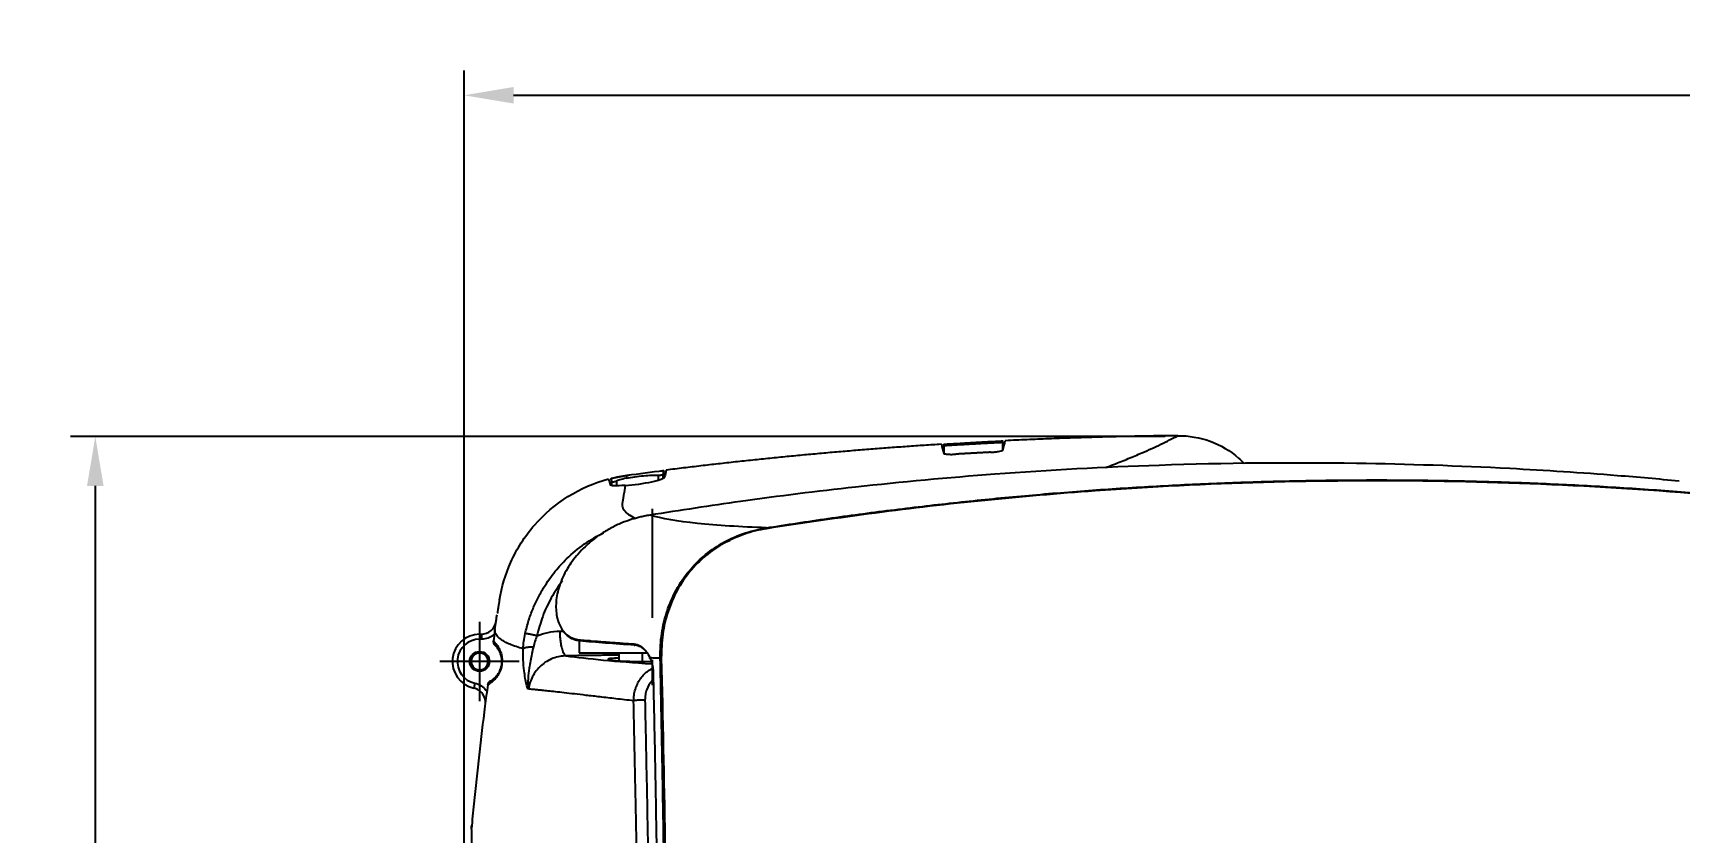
# Model space of a CAD drawing. Header units: millimetres. Extents: x -87 to 534, y -466 to 274.
# Drawn here: x -87 to 245.3, y 112.3 to 273.6 of the extents above; entities that cross this region are included whole.
import ezdxf

# ---------------------------------------------------------------- set-up
doc = ezdxf.new("R2010")
doc.units = ezdxf.units.MM
doc.header["$MEASUREMENT"] = 0
doc.linetypes.add('CENTER', pattern=[47.5, 22, -8.5, 8.5, -8.5])
doc.layers.add('1', color=7, linetype='Continuous')
doc.layers.add('______', color=7, linetype='Continuous')
doc.styles.add('______', font='gulim_1.ttc')
doc.dimstyles.new('____ ______ 01', dxfattribs={"dimscale": 10, "dimtxt": 1, "dimasz": 1, "dimexe": 0.5, "dimexo": 0.5, "dimgap": 0.09, "dimtad": 1, "dimtoh": 1, "dimzin": 1, "dimdsep": 46, "dimtxsty": '______', "dimcen": 0.5, "dimazin": 0, "dimtfac": 1, "dimtdec": 4, "dimtix": 1, "dimtmove": 0, "dimatfit": 3, "dimfxl": 0, "dimtolj": 1, "dimtzin": 1, "dimarcsym": 0})

# ---------------------------------------------------------------- blocks, each defined once
blk = doc.blocks.new('*D2')
at = {"layer": '______', "color": 0, "lineweight": -2}
for p, q in [((141.55, 192.15), (-79.45, 192.15)), ((-74.45, 182.15), (-74.45, -251.8)), ((341.87, -261.8), (-79.45, -261.8))]:
    blk.add_line(p, q, dxfattribs=at)
at = {"layer": '______', "color": 0}
for points in [[(-72.78, 182.15), (-76.12, 182.15), (-74.45, 192.15)], [(-76.12, -251.8), (-72.78, -251.8), (-74.45, -261.8)]]:
    blk.add_solid(points, dxfattribs=at)
at = {"layer": 'Defpoints', "color": 0}
for p in [(146.55, 192.15), (-74.45, -261.8), (346.87, -261.8)]:
    blk.add_point(p, dxfattribs=at)
at = {"layer": '______', "color": 0, "insert": (-80.48, -34.82), "char_height": 10, "attachment_point": 5, "rotation": 90, "style": '______'}
blk.add_mtext('\\A1;453.95', dxfattribs=at)
blk = doc.blocks.new('*D3')
at = {"layer": '______', "color": 0, "lineweight": -2}
for p, q in [((0, 5), (0, 266)), ((533.92, 4.98), (533.92, 266)), ((10, 261), (523.92, 261))]:
    blk.add_line(p, q, dxfattribs=at)
at = {"layer": '______', "color": 0}
for points in [[(10, 262.67), (10, 259.33), (0, 261)], [(523.92, 259.33), (523.92, 262.67), (533.92, 261)]]:
    blk.add_solid(points, dxfattribs=at)
at = {"layer": 'Defpoints', "color": 0}
for p in [(533.92, 261), (0, 0), (533.92, -0.02)]:
    blk.add_point(p, dxfattribs=at)
at = {"layer": '______', "color": 0, "insert": (266.96, 267.02), "char_height": 10, "attachment_point": 5, "style": '______'}
blk.add_mtext('\\A1;533.92', dxfattribs=at)

msp = doc.modelspace()

# ---------------------------------------------------------------- linework, layer by layer
at = {"layer": '1', "color": 157}
for p, q in [((96.84, 190.015), (96.84, 188.719)), ((96.91, 188.676), (96.91, 190.314)), ((108.677, 190.969), (108.677, 189.326)), ((108.747, 189.366), (108.747, 190.678)), ((29.655, 183.115), (29.655, 182.254)), ((32.855, 184.236), (32.855, 184.235)), ((40.303, 183.823), (40.303, 184.703)), ((3.131, 152.223), (3.131, 151.223)), ((3.131, 152.223), (3.503, 152.223)), ((3.503, 151.223), (3.131, 151.223)), ((3.503, 152.223), (3.503, 151.223)), ((5.895, 150.859), (5.89, 150.862)), ((23.207, 150.906), (23.207, 148.471)), ((23.207, 148.472), (36.936, 148.472)), ((29.587, 146.995), (29.587, 147.313)), ((31.253, 148.472), (31.253, 146.847)), ((35.953, 148.472), (35.953, 146.7)), ((6.008, 143.223), (5.978, 143.223)), ((2.165, 142.328), (1.95, 141.351))]:
    msp.add_line(p, q, dxfattribs=at)
at = {"layer": '1', "color": 8, "linetype": 'CENTER'}
for p, q in [((3.131, 154.723), (3.131, 138.723)), ((11.131, 146.723), (-4.869, 146.723))]:
    msp.add_line(p, q, dxfattribs=at)
at = {"layer": '1', "color": 157}
msp.add_circle((3.131, 146.723), 2, dxfattribs=at)
for radius in [5.5, 4.5]:
    msp.add_arc((3.131, 146.723), radius, 89.9999, 257.6031, dxfattribs=at)
for points, weights in [([(96.34, 190.56), (68.491, 188.809), (40.803, 185.346)], [0.975449350451, 0.96420878206, 0.954004756454]), ([(96.91, 190.314), (102.792, 190.68), (108.677, 190.969)], [0.975674253036, 0.978085314028, 0.980543977166]), ([(144.054, 192.296), (126.641, 192.123), (109.248, 191.279)], [0.995902859727, 0.988134187555, 0.980789487932]), ([(61.044, 173.523), (61.014, 173.674), (60.954, 173.688)], [0.960585865984, 0.7535898063, 0.946914944162]), ([(19.296, 152.853), (19.359, 148.1), (20.617, 147.86)], [1, 0.724733495583, 0.99999895296]), ([(31.254, 148.01), (25.929, 147.936), (20.617, 147.86)], [0.915711892856, 0.91458619855, 0.913480890638])]:
    msp.add_rational_spline(points, weights, degree=2, dxfattribs=at)
for points, degree in [([(96.34, 190.56), (96.492, 189.955), (96.645, 189.351), (96.797, 188.746)], 3), ([(96.91, 190.314), (96.893, 190.38), (96.877, 190.446), (96.86, 190.512)], 3), ([(108.677, 190.969), (108.694, 191.037), (108.711, 191.105), (108.727, 191.173)], 3), ([(108.791, 189.415), (108.943, 190.036), (109.095, 190.658), (109.248, 191.279)], 3), ([(29.155, 183.577), (29.263, 183.177), (29.371, 182.776), (29.478, 182.373)], 3), ([(32.855, 184.236), (31.263, 183.929), (29.671, 183.622)], 2), ([(29.847, 182.985), (29.79, 183.201), (29.733, 183.416), (29.675, 183.631)], 3), ([(29.847, 182.203), (29.847, 182.464), (29.847, 182.724), (29.847, 182.985)], 3), ([(30.733, 183.138), (30.733, 182.814), (30.733, 182.491), (30.733, 182.167)], 3), ([(32.855, 184.235), (32.825, 184.056), (32.795, 183.877), (32.765, 183.698)], 3), ([(40.283, 185.2), (37.806, 184.888), (35.329, 184.567), (32.855, 184.235)], 3), ([(33.452, 184.314), (33.153, 184.275), (32.855, 184.236)], 2), ([(39.225, 183.334), (39.225, 183.664), (39.225, 183.994), (39.225, 184.324)], 3), ([(40.333, 185.207), (39.975, 185.161), (39.618, 185.114)], 2), ([(40.283, 185.2), (40.225, 184.959), (40.168, 184.719), (40.11, 184.479)], 3), ([(40.11, 184.479), (40.11, 184.208), (40.11, 183.938), (40.11, 183.667)], 3), ([(40.803, 185.346), (40.695, 184.893), (40.587, 184.44), (40.478, 183.987)], 3), ([(32.525, 182.254), (30.676, 182.136), (29.462, 182.083), (29.478, 182.373)], 3), ([(53.277, 170.97), (53.397, 171.02), (53.516, 171.069), (53.635, 171.118)], 3), ([(7.127, 159.174), (6.902, 157.793), (6.695, 156.411)], 2), ([(6.232, 153.141), (6.082, 151.997), (5.932, 150.853)], 2), ([(19.296, 152.853), (19.535, 152.857), (19.775, 152.86), (20.015, 152.863)], 3), ([(5.893, 150.876), (5.839, 150.369), (6.207, 150.008)], 2), ([(14.703, 151.896), (16.167, 152.508), (17.711, 152.83), (19.296, 152.853)], 3), ([(23.146, 151.12), (23.641, 151.076), (24.135, 151.031), (24.637, 150.986)], 3), ([(34.438, 150.013), (30.307, 150.289), (26.597, 150.579), (23.315, 150.883)], 3), ([(32.076, 150.402), (32.804, 150.351), (33.545, 150.3), (34.286, 150.25)], 3), ([(20.617, 147.86), (24.835, 147.275), (30.625, 146.733), (37.892, 146.24)], 3), ([(38.222, 144.742), (38.121, 144.739), (38.076, 144.776), (38.148, 144.795)], 3), ([(5.262, 142.76), (4.816, 142.505), (4.739, 142.002)], 2), ([(4.777, 142.008), (4.778, 142.014), (4.779, 142.019), (4.779, 142.024)], 3), ([(12.918, 141.274), (12.902, 141.232), (12.886, 141.19), (12.87, 141.148)], 3), ([(12.979, 141.134), (12.959, 141.181), (12.938, 141.228), (12.918, 141.275)], 3), ([(1.476, 112.978), (1.501, 113.22), (1.525, 113.463), (1.55, 113.706)], 3)]:
    msp.add_open_spline(points, degree=degree, dxfattribs=at)
for points, knots in [([(96.86, 190.512), (96.858, 190.52), (96.856, 190.518), (96.852, 190.496), (96.85, 190.475), (96.847, 190.418), (96.845, 190.38), (96.843, 190.294), (96.842, 190.245), (96.84, 190.136), (96.84, 190.075), (96.84, 190.015)], [0, 0, 0, 0, 0.1968576, 0.1968576, 0.3936912, 0.3936912, 0.5908805, 0.5908805, 0.788509, 0.788509, 1, 1, 1, 1]), ([(108.732, 191.175), (108.12, 191.145), (106.996, 191.088), (105.485, 191.01), (104.301, 190.946), (103.116, 190.882), (101.585, 190.796), (99.422, 190.671), (97.771, 190.57), (96.855, 190.513)], [0, 0, 0, 0, 0.1543755, 0.2837629, 0.3817836, 0.4534667, 0.5829512, 0.7684291, 1, 1, 1, 1]), ([(108.727, 191.173), (108.583, 191.166), (108.439, 191.159), (107.962, 191.135), (107.629, 191.119), (105.964, 191.034), (104.633, 190.964), (101.299, 190.78), (99.296, 190.663), (97.15, 190.53), (97.005, 190.521), (96.86, 190.512)], [0, 0, 0, 0, 0.0364664, 0.0364664, 0.1205986, 0.1205986, 0.4571289, 0.4571289, 0.9633624, 0.9633624, 1, 1, 1, 1]), ([(106.292, 188.949), (106.572, 188.964), (106.855, 188.985), (107.381, 189.038), (107.631, 189.07), (108.067, 189.141), (108.259, 189.18), (108.558, 189.262), (108.668, 189.305), (108.765, 189.37), (108.785, 189.393), (108.791, 189.415)], [0, 0, 0, 0, 0.2181718, 0.2181718, 0.4362326, 0.4362326, 0.6559475, 0.6559475, 0.877777, 0.877777, 1, 1, 1, 1]), ([(108.747, 190.678), (108.747, 190.734), (108.747, 190.791), (108.746, 190.897), (108.745, 190.947), (108.742, 191.034), (108.741, 191.073), (108.737, 191.132), (108.736, 191.154), (108.732, 191.179), (108.73, 191.182), (108.727, 191.173)], [0, 0, 0, 0, 0.1971878, 0.1971878, 0.3943926, 0.3943926, 0.5913549, 0.5913549, 0.788121, 0.788121, 1, 1, 1, 1]), ([(129.404, 185.847), (129.982, 186.063), (131.592, 186.668), (134.092, 187.66), (137.32, 189.015), (140.734, 190.56), (142.947, 191.717), (144.054, 192.296)], [0, 0, 0, 0, 0.0995643, 0.2794295, 0.4595103, 0.7295366, 1, 1, 1, 1]), ([(144.054, 192.296), (148.558, 192.341), (152.996, 190.742), (156.73, 187.423), (157.104, 187.058), (157.461, 186.677)], [0, 0, 0, 0, 0.8952548, 0.8952548, 1, 1, 1, 1]), ([(245.261, 183.137), (241.108, 183.51), (229.71, 184.533), (207.997, 185.938), (177.104, 186.985), (142.403, 186.65), (108.683, 184.82), (80.546, 182.206), (57.348, 179.346), (43.591, 177.203), (37.494, 176.253)], [0, 0, 0, 0, 0.0592263, 0.1625506, 0.3095884, 0.5001823, 0.6597127, 0.7961913, 0.9096599, 1, 1, 1, 1]), ([(96.797, 188.746), (96.807, 188.707), (96.865, 188.671), (97.069, 188.61), (97.218, 188.584), (97.584, 188.547), (97.806, 188.535), (98.289, 188.526), (98.557, 188.528), (98.983, 188.542), (99.139, 188.549), (99.295, 188.559)], [0, 0, 0, 0, 0.2210528, 0.2210528, 0.4422323, 0.4422323, 0.6615578, 0.6615578, 0.8788978, 0.8788978, 1, 1, 1, 1]), ([(7.132, 159.179), (7.579, 161.789), (8.321, 164.318), (10.643, 169.478), (12.241, 171.973), (18.118, 178.734), (23.348, 182.029), (29.155, 183.577)], [0, 0, 0, 0, 0.2276253, 0.2276253, 0.4850835, 0.4850835, 1, 1, 1, 1]), ([(29.675, 183.631), (29.673, 183.638), (29.671, 183.636), (29.667, 183.613), (29.666, 183.592), (29.662, 183.536), (29.661, 183.499), (29.658, 183.413), (29.657, 183.362), (29.656, 183.255), (29.655, 183.196), (29.655, 183.13), (29.655, 183.123), (29.655, 183.115)], [0, 0, 0, 0, 0.1903503, 0.1903503, 0.3805412, 0.3805412, 0.5732189, 0.5732189, 0.7714261, 0.7714261, 0.9751705, 0.9751705, 1, 1, 1, 1]), ([(32.855, 184.235), (32.323, 184.156), (31.255, 183.998), (30.203, 183.754), (29.675, 183.631)], [0, 0, 0, 0, 0.4975476, 1, 1, 1, 1]), ([(29.847, 182.985), (29.849, 182.978), (29.86, 182.972), (29.899, 182.967), (29.927, 182.967), (29.996, 182.972), (30.038, 182.976), (30.13, 182.989), (30.181, 182.998), (30.287, 183.018), (30.343, 183.03), (30.454, 183.055), (30.51, 183.069), (30.612, 183.097), (30.66, 183.112), (30.712, 183.13), (30.723, 183.134), (30.733, 183.138)], [0, 0, 0, 0, 0.1337947, 0.1337947, 0.2676756, 0.2676756, 0.4005476, 0.4005476, 0.5348809, 0.5348809, 0.6728241, 0.6728241, 0.8149632, 0.8149632, 0.9602456, 0.9602456, 1, 1, 1, 1]), ([(32.765, 183.698), (32.271, 183.601), (31.807, 183.485), (31.401, 183.362), (31.159, 183.289), (30.935, 183.213), (30.733, 183.138)], [0, 0, 0, 0, 0.628718, 0.628718, 0.628718, 1, 1, 1, 1]), ([(32.525, 182.254), (34.227, 182.364), (36.301, 182.653), (39.472, 183.341), (40.476, 183.72), (40.478, 183.987)], [0, 0, 0, 0, 0.5, 0.5, 1, 1, 1, 1]), ([(32.765, 183.698), (33.851, 183.912), (35.071, 184.09), (37.397, 184.316), (38.458, 184.359), (39.225, 184.324)], [0, 0, 0, 0, 0.5, 0.5, 1, 1, 1, 1]), ([(39.225, 184.324), (39.26, 184.323), (39.303, 184.323), (39.396, 184.327), (39.449, 184.33), (39.556, 184.34), (39.612, 184.347), (39.722, 184.363), (39.777, 184.372), (39.877, 184.391), (39.924, 184.402), (40.004, 184.423), (40.038, 184.434), (40.087, 184.455), (40.103, 184.465), (40.109, 184.476), (40.11, 184.477), (40.11, 184.479)], [0, 0, 0, 0, 0.13596, 0.13596, 0.2718855, 0.2718855, 0.4084078, 0.4084078, 0.5469344, 0.5469344, 0.6878607, 0.6878607, 0.8305697, 0.8305697, 0.9736331, 0.9736331, 1, 1, 1, 1]), ([(40.303, 184.703), (40.303, 184.76), (40.302, 184.817), (40.301, 184.924), (40.3, 184.975), (40.298, 185.063), (40.296, 185.101), (40.293, 185.16), (40.291, 185.181), (40.287, 185.206), (40.285, 185.208), (40.283, 185.2)], [0, 0, 0, 0, 0.1986661, 0.1986661, 0.3974082, 0.3974082, 0.5950053, 0.5950053, 0.7910139, 0.7910139, 1, 1, 1, 1]), ([(60.954, 173.688), (65.129, 174.33), (73.47, 175.614), (86.095, 177.291), (98.785, 178.78), (111.552, 180.062), (124.392, 181.139), (137.306, 182.009), (150.288, 182.668), (163.33, 183.116), (176.426, 183.351), (189.565, 183.37), (202.741, 183.171), (215.942, 182.753), (229.158, 182.116), (242.377, 181.257), (255.59, 180.176), (268.788, 178.869), (281.974, 177.343), (295.147, 175.61), (308.319, 173.744), (321.502, 171.832), (336.998, 169.402), (355.806, 166.041), (378.865, 160.883), (403.189, 153.66), (433.737, 142.04), (458.354, 127.316), (477.253, 111.806), (487.361, 102.341), (496.743, 92.421), (505.252, 82.003), (512.593, 71.026), (518.706, 59.601), (523.576, 47.817), (527.265, 35.84), (529.776, 23.823), (531.241, 11.872), (531.367, 3.93), (531.43, -0.015)], [0, 0, 0, 0, 0.0239522, 0.0478618, 0.0717407, 0.0956007, 0.1194542, 0.1433115, 0.1671727, 0.1910338, 0.2148909, 0.2387402, 0.2625774, 0.2863962, 0.3101879, 0.3339431, 0.3576513, 0.3813167, 0.4049438, 0.4285531, 0.4521538, 0.4757554, 0.4993631, 0.5354168, 0.57701, 0.6243155, 0.6693461, 0.7493491, 0.7740842, 0.7983886, 0.8224138, 0.8461388, 0.8693375, 0.8920382, 0.9144505, 0.9365588, 0.9581005, 0.9791862, 1, 1, 1, 1]), ([(531.226, -0.013), (531.216, 2.004), (531.198, 6.02), (530.853, 12.009), (530.276, 17.932), (529.446, 23.786), (528.369, 29.571), (526.131, 39.216), (521.839, 52.41), (514.062, 68.497), (504.202, 83.345), (488.723, 101.297), (466.724, 121.299), (436.608, 140.446), (403.48, 153.69), (369.336, 163.291), (340.376, 168.74), (317.212, 172.302), (294.045, 175.616), (265.1, 179.326), (230.323, 182.091), (195.693, 183.347), (161.295, 183.099), (131.116, 181.584), (105.036, 179.324), (82.892, 176.807), (68.338, 174.619), (61.044, 173.523)], [0, 0, 0, 0, 0.0106555, 0.0212093, 0.0316788, 0.0420813, 0.0524346, 0.0627565, 0.0943837, 0.1254992, 0.1569009, 0.1882877, 0.2505906, 0.3133106, 0.3756895, 0.4383375, 0.5006309, 0.5317537, 0.5628842, 0.6252162, 0.6875208, 0.7501434, 0.8125677, 0.8750998, 0.9165686, 0.9581871, 1, 1, 1, 1]), ([(32.525, 182.254), (32.417, 181.607), (32.256, 180.636), (32.091, 179.586), (32.006, 179.1), (31.946, 178.775), (31.882, 178.213), (32.093, 177.45), (32.838, 176.607), (33.765, 176.002), (34.475, 175.685), (34.661, 175.606)], [0, 0, 0, 0, 0.272807, 0.4092105, 0.4433167, 0.4774229, 0.5455736, 0.6819335, 0.8180243, 0.9541178, 1, 1, 1, 1]), ([(37.494, 176.253), (37.32, 176.224), (37.016, 176.173), (36.41, 176.057), (35.375, 175.838), (34.484, 175.584), (33.89, 175.415)], [0, 0, 0, 0, 0.1428025, 0.2499517, 0.500034, 1, 1, 1, 1]), ([(60.954, 173.688), (58.477, 173.805), (55.929, 173.912), (51.252, 174.196), (49.074, 174.37), (43.114, 174.994), (39.893, 175.551), (37.494, 176.253)], [0, 0, 0, 0, 0.25, 0.25, 0.5, 0.5, 1, 1, 1, 1]), ([(33.89, 175.415), (33.193, 175.182), (31.76, 174.704), (29.745, 173.75), (28.149, 172.809), (26.953, 171.987), (26.375, 171.543), (26.086, 171.321)], [0, 0, 0, 0, 0.2432375, 0.4999285, 0.7498973, 0.8749599, 1, 1, 1, 1]), ([(39.587, 147.41), (39.59, 148.248), (39.596, 149.907), (39.864, 152.334), (40.306, 154.653), (41.152, 157.652), (42.7, 161.223), (45.214, 164.946), (48.313, 168.098), (51.943, 170.657), (56.193, 172.675), (59.345, 173.346), (60.954, 173.688)], [0, 0, 0, 0, 0.0648169, 0.1282947, 0.190157, 0.250155, 0.3748185, 0.4999461, 0.6133934, 0.7355542, 0.8650271, 1, 1, 1, 1]), ([(61.044, 173.523), (60.289, 173.385), (58.788, 173.11), (56.609, 172.459), (54.506, 171.637), (51.809, 170.291), (48.685, 168.177), (45.472, 164.949), (42.888, 161.15), (41.054, 156.863), (39.927, 152.247), (39.85, 149.037), (39.811, 147.424)], [0, 0, 0, 0, 0.0633327, 0.1259619, 0.1882967, 0.2507517, 0.3765112, 0.5002659, 0.6252775, 0.7500708, 0.8743756, 1, 1, 1, 1]), ([(12.317, 152.347), (12.537, 153.221), (12.967, 154.93), (13.864, 157.348), (14.882, 159.564), (16, 161.562), (17.169, 163.339), (18.355, 164.896), (19.522, 166.245), (21.408, 168.186), (24.194, 170.494), (26.847, 172.048), (28.195, 172.709), (28.208, 172.715)], [0, 0, 0, 0, 0.0999406, 0.1956054, 0.2863573, 0.3716684, 0.4511201, 0.5243978, 0.5912799, 0.6516247, 0.8293638, 0.9983205, 1, 1, 1, 1]), ([(26.086, 171.321), (25.523, 170.854), (24.426, 169.945), (23.008, 168.456), (21.81, 166.964), (20.409, 164.847), (19.124, 162.06), (18.429, 158.688), (18.577, 156.181), (19.076, 154.46), (19.81, 152.985), (21.087, 151.589), (22.461, 151.276), (23.146, 151.12)], [0, 0, 0, 0, 0.0682117, 0.1327458, 0.1935458, 0.2506579, 0.3792269, 0.5007942, 0.6256024, 0.6886332, 0.7503083, 0.8755587, 1, 1, 1, 1]), ([(19.857, 163.007), (19.84, 162.985), (19.005, 161.887), (17.514, 159.58), (15.759, 155.868), (15.056, 153.22), (14.703, 151.896)], [0, 0, 0, 0, 0.0067188, 0.3377674, 0.6686772, 1, 1, 1, 1]), ([(3.503, 152.223), (4.16, 152.223), (4.909, 152.469), (6.039, 153.454), (6.385, 154.163), (6.475, 154.814)], [0, 0, 0, 0, 0.5, 0.5, 1, 1, 1, 1]), ([(11.914, 149.264), (11.42, 149.412), (10.43, 149.71), (9.207, 150.183), (8.176, 150.676), (7.251, 151.258), (6.53, 151.946), (6.227, 152.603), (6.188, 153.089), (6.236, 153.414), (6.268, 153.623), (6.283, 153.721)], [0, 0, 0, 0, 0.1194305, 0.2391846, 0.3591695, 0.4792987, 0.6467193, 0.8193733, 0.8973952, 0.9529712, 1, 1, 1, 1]), ([(6.283, 153.721), (6.307, 153.879), (6.374, 154.311), (6.477, 154.983), (6.577, 155.636), (6.633, 156.004), (6.65, 156.109)], [0, 0, 0, 0, 0.2039345, 0.5359285, 0.8680237, 1, 1, 1, 1]), ([(23.315, 150.883), (22.955, 150.942), (22.238, 151.058), (21.288, 151.541), (20.459, 152.226), (19.962, 152.864), (19.731, 153.243), (19.701, 153.294)], [0, 0, 0, 0, 0.2474245, 0.4918841, 0.7315167, 0.9646584, 1, 1, 1, 1]), ([(6.114, 152.193), (5.823, 151.942), (5.491, 151.731), (4.731, 151.39), (4.285, 151.275), (3.727, 151.228), (3.615, 151.223), (3.503, 151.223)], [0, 0, 0, 0, 0.4071507, 0.4071507, 0.8820304, 0.8820304, 1, 1, 1, 1]), ([(5.89, 150.862), (5.891, 150.862), (5.894, 150.863), (5.912, 150.867), (6.06, 150.721), (6.372, 150.386), (6.796, 149.85), (7.26, 149.013), (7.583, 148.074), (7.699, 146.879), (7.572, 145.758), (7.383, 145.053), (7.143, 144.48), (6.844, 143.949), (6.531, 143.509), (6.219, 143.138), (5.922, 142.841), (5.501, 142.475), (5.04, 142.163), (4.764, 142.014), (4.738, 142.003), (4.738, 142.004)], [0, 0, 0, 0, 0.0036832, 0.0620906, 0.1534474, 0.2332796, 0.3322331, 0.4069384, 0.4583697, 0.4905325, 0.5038755, 0.5186054, 0.5385514, 0.5653821, 0.599758, 0.6318127, 0.6680573, 0.7085457, 0.8086387, 0.9260429, 1, 1, 1, 1]), ([(5.249, 142.752), (5.247, 142.751), (5.26, 142.758), (5.474, 142.875), (5.864, 143.133), (6.278, 143.494), (6.606, 143.849), (6.887, 144.233), (7.124, 144.629), (7.334, 145.086), (7.533, 145.691), (7.644, 146.514), (7.624, 147.106), (7.552, 147.619), (7.404, 148.177), (7.1, 148.907), (6.535, 149.721), (6.192, 150.018), (6.191, 150.022), (6.195, 150.018)], [0, 0, 0, 0, 0.0920195, 0.1978631, 0.2954194, 0.3501061, 0.3971324, 0.424906, 0.4479693, 0.4715468, 0.4869563, 0.4984509, 0.511431, 0.5302512, 0.5559982, 0.5991076, 0.6991481, 0.8995215, 1, 1, 1, 1]), ([(11.914, 149.264), (11.945, 149.776), (12.006, 150.797), (12.214, 151.831), (12.317, 152.347)], [0, 0, 0, 0, 0.5006935, 1, 1, 1, 1]), ([(13.978, 149.601), (13.871, 149.144), (13.649, 148.197), (13.359, 146.797), (13.081, 145.167), (12.92, 143.667), (12.868, 142.451), (12.876, 141.757), (12.908, 141.431), (12.924, 141.273)], [0, 0, 0, 0, 0.1562934, 0.3238766, 0.4997168, 0.7495179, 0.8757743, 0.9396301, 1, 1, 1, 1]), ([(14.703, 151.896), (14.563, 151.523), (14.276, 150.758), (14.079, 149.993), (13.978, 149.601)], [0, 0, 0, 0, 0.4880161, 1, 1, 1, 1]), ([(24.637, 150.986), (24.95, 150.959), (26.111, 150.857), (28.254, 150.683), (30.449, 150.517), (31.764, 150.424), (32.076, 150.402)], [0, 0, 0, 0, 0.1375535, 0.5058073, 0.8839135, 1, 1, 1, 1]), ([(34.286, 150.25), (34.502, 150.222), (34.932, 150.165), (35.542, 149.895), (36.206, 149.424), (36.895, 148.685), (37.289, 147.909), (37.484, 147.524)], [0, 0, 0, 0, 0.1672056, 0.3328922, 0.5005683, 0.7522633, 1, 1, 1, 1]), ([(37.005, 148.395), (36.878, 148.577), (36.547, 148.984), (35.961, 149.503), (35.236, 149.896), (34.706, 149.974), (34.438, 150.013)], [0, 0, 0, 0, 0.1840001, 0.4492914, 0.7228548, 1, 1, 1, 1]), ([(1.431, 146.847), (1.431, 146.533), (1.464, 146.341), (1.589, 145.982), (1.684, 145.811), (1.921, 145.514), (2.067, 145.384), (2.389, 145.182), (2.569, 145.107), (2.94, 145.023), (3.135, 145.012), (3.513, 145.055), (3.7, 145.11), (4.042, 145.275), (4.201, 145.389), (4.47, 145.658), (4.582, 145.818), (4.747, 146.16), (4.8, 146.348), (4.842, 146.726), (4.83, 146.922), (4.744, 147.292), (4.669, 147.472), (4.466, 147.793), (4.335, 147.938), (4.037, 148.174), (3.865, 148.268), (3.506, 148.392), (3.313, 148.424), (2.933, 148.422), (2.741, 148.388), (2.383, 148.261), (2.212, 148.166), (1.916, 147.927), (1.787, 147.781), (1.586, 147.458), (1.513, 147.277), (1.445, 146.971), (1.431, 146.847), (1.431, 146.533)], [-0.0881909, -0.0346077, 0, 0, 0.0535719, 0.0535719, 0.1071868, 0.1071868, 0.160872, 0.160872, 0.2144542, 0.2144542, 0.2681697, 0.2681697, 0.3217229, 0.3217229, 0.3754117, 0.3754117, 0.4290394, 0.4290394, 0.4826624, 0.4826624, 0.5363564, 0.5363564, 0.589908, 0.589908, 0.6436221, 0.6436221, 0.6972065, 0.6972065, 0.7508884, 0.7508884, 0.8045077, 0.8045077, 0.8581262, 0.8581262, 0.9118091, 0.9118091, 0.9653923, 0.9653923, 1, 1, 1.0535719, 1.1071868]), ([(12.87, 141.148), (12.776, 141.449), (12.571, 142.107), (12.331, 143.363), (12.087, 144.992), (11.897, 146.939), (11.908, 148.512), (11.914, 149.264)], [0, 0, 0, 0, 0.1398402, 0.3064494, 0.5012777, 0.7616301, 1, 1, 1, 1]), ([(20.617, 147.86), (20.173, 147.833), (19.269, 147.778), (17.941, 147.394), (16.669, 146.776), (15.519, 145.921), (14.542, 144.874), (13.786, 143.689), (13.244, 142.434), (13.069, 141.561), (12.983, 141.135)], [0, 0, 0, 0, 0.1212356, 0.247135, 0.3761118, 0.5062665, 0.6355615, 0.7620262, 0.8839465, 1, 1, 1, 1]), ([(31.251, 147.387), (31.165, 147.386), (31.081, 147.385), (30.76, 147.38), (30.532, 147.374), (30.142, 147.358), (29.972, 147.349), (29.734, 147.331), (29.649, 147.322), (29.587, 147.313)], [0, 0, 0, 0, 0.113546, 0.113546, 0.4436846, 0.4436846, 0.7605103, 0.7605103, 1, 1, 1, 1]), ([(37.484, 147.524), (37.918, 147.494), (38.247, 147.478), (38.916, 147.444), (39.251, 147.427), (39.587, 147.41)], [0, 0, 0, 0, 0.5, 0.5, 1, 1, 1, 1]), ([(37.484, 147.524), (37.57, 147.319), (37.741, 146.911), (37.934, 146.235), (38.077, 145.53), (38.125, 145.038), (38.148, 144.795)], [0, 0, 0, 0, 0.2507296, 0.5000355, 0.7535713, 1, 1, 1, 1]), ([(41.152, -0.014), (41.147, 4.12), (41.136, 12.368), (41.102, 24.715), (41.044, 39.113), (40.945, 55.537), (40.784, 73.984), (40.564, 92.397), (40.287, 110.762), (39.963, 129.123), (39.712, 141.301), (39.587, 147.41)], [0, 0, 0, 0, 0.0836842, 0.1670084, 0.2500317, 0.3753956, 0.5000122, 0.6245743, 0.749984, 0.8745569, 1, 1, 1, 1]), ([(39.811, 147.424), (40.372, 123.073), (40.779, 98.582), (41.287, 49.39), (41.393, 24.666), (41.384, -0.014)], [0, 0, 0, 0, 0.5, 0.5, 1, 1, 1, 1]), ([(34.215, 138.775), (34.235, 139.171), (34.275, 139.964), (34.542, 141.104), (34.947, 142.166), (35.485, 143.117), (36.404, 144.285), (37.301, 144.995), (37.981, 145.329)], [0, 0, 0, 0, 0.1429077, 0.2857722, 0.4269199, 0.5647405, 0.6978249, 1, 1, 1, 1]), ([(38.216, 143.074), (38.117, 142.985), (37.538, 142.416), (36.923, 141.383), (36.547, 140.005), (36.523, 139.276), (36.511, 138.912)], [0, 0, 0, 0, 0.0890825, 0.5416502, 0.7711301, 1, 1, 1, 1]), ([(38.147, 144.794), (38.25, 139.992), (38.456, 130.402), (38.724, 115.984), (38.96, 101.563), (39.16, 87.124), (39.364, 69.497), (39.538, 48.606), (39.657, 24.371), (39.682, 8.14), (39.695, -0.014)], [0, 0, 0, 0, 0.1003904, 0.2004745, 0.3003679, 0.4001747, 0.4999979, 0.6653915, 0.8319029, 1, 1, 1, 1]), ([(4.77, 142.017), (4.576, 140.576), (3.527, 132.597), (2.427, 122.92), (1.636, 114.666), (1.481, 112.988)], [0, 0, 0, 0, 0.149534, 0.8272087, 1, 1, 1, 1]), ([(4.284, 138.053), (4.366, 138.721), (4.202, 139.522), (3.308, 140.786), (2.608, 141.207), (1.95, 141.351)], [0, 0, 0, 0, 0.5, 0.5, 1, 1, 1, 1]), ([(2.165, 142.328), (2.602, 142.232), (3.029, 142.059), (3.79, 141.588), (4.136, 141.284), (4.484, 140.852), (4.549, 140.766), (4.609, 140.678)], [0, 0, 0, 0, 0.4470328, 0.4470328, 0.8942591, 0.8942591, 1, 1, 1, 1]), ([(34.215, 138.775), (32.998, 138.916), (30.645, 139.19), (27.48, 139.558), (24.705, 139.88), (22.306, 140.156), (20.25, 140.391), (18.504, 140.587), (17.038, 140.748), (15.824, 140.878), (14.836, 140.979), (14.053, 141.054), (13.456, 141.107), (13.121, 141.128), (12.98, 141.138)], [0, 0, 0, 0, 0.136965, 0.2647616, 0.3831097, 0.4917938, 0.590642, 0.679525, 0.7583492, 0.82705, 0.8855852, 0.9339296, 0.9720697, 1, 1, 1, 1]), ([(35.812, -0.014), (35.808, 4.641), (35.801, 13.943), (35.752, 27.886), (35.674, 41.813), (35.563, 55.734), (35.41, 70.802), (35.203, 86.995), (34.975, 101.416), (34.788, 111.485), (34.671, 117.238), (34.548, 122.974), (34.393, 130.158), (34.275, 135.892), (34.215, 138.775)], [0, 0, 0, 0, 0.1001357, 0.2001149, 0.3000353, 0.3999948, 0.5000916, 0.625112, 0.7498885, 0.8123661, 0.8436147, 0.8748711, 0.937086, 1, 1, 1, 1]), ([(36.511, 138.912), (36.557, 136.495), (36.667, 130.755), (36.903, 119.254), (37.202, 104.44), (37.48, 87.117), (37.733, 67.88), (37.936, 46.618), (38.076, 23.368), (38.095, 7.799), (38.106, -0.014)], [0, 0, 0, 0, 0.0526649, 0.1251206, 0.2501043, 0.3740227, 0.4999107, 0.6653788, 0.8320924, 1, 1, 1, 1]), ([(1.448, 112.999), (1.446, 112.965), (1.441, 112.896), (1.456, 112.904), (1.464, 112.754), (1.471, 112.182), (1.505, 110.89), (1.561, 108.353), (1.599, 106.211), (1.619, 105.087)], [0, 0, 0, 0, 0.0615534, 0.1230943, 0.1724818, 0.2477242, 0.4978063, 0.736415, 1, 1, 1, 1])]:
    msp.add_open_spline(points, degree=3, knots=knots, dxfattribs=at)
for points, weights, knots in [([(106.292, 188.949), (104.937, 188.879), (103.582, 188.804), (101.438, 188.687), (99.295, 188.559)], [0.99875738641, 0.999377369622, 1, 0.999015552409, 0.9980377225], [4.7090497924, 4.7090497924, 4.7090497924, 4.7123889804, 4.7123889804, 4.7176686064, 4.7176686064, 4.7176686064]), ([(13.978, 149.601), (13.899, 149.606), (13.82, 149.608), (12.386, 149.653), (11.914, 149.264)], [0.969478613123, 0.983848654453, 1, 0.770949544142, 0.900146449157], [4.6257688, 4.6257688, 4.6257688, 4.712389, 4.712389, 5.9407944, 5.9407944, 5.9407944]), ([(14.703, 151.896), (14.454, 151.956), (14.194, 152.014), (12.771, 152.332), (12.317, 152.347)], [0.914151109762, 0.94775705565, 1, 0.768015082829, 0.903515640486], [4.4322083, 4.4322083, 4.4322083, 4.712389, 4.712389, 5.956532, 5.956532, 5.956532]), ([(23.146, 151.12), (23.144, 151.11), (23.143, 151.099), (23.124, 150.9), (23.297, 150.884), (23.306, 150.883), (23.315, 150.883)], [0.959469413925, 0.97809672642, 1, 0.707106781187, 1, 0.978607385519, 0.96033975943], [4.594921, 4.594921, 4.594921, 4.712389, 4.712389, 6.2831853, 6.2831853, 6.3979146, 6.3979146, 6.3979146]), ([(34.286, 150.25), (34.284, 150.237), (34.283, 150.223), (34.269, 150.024), (34.425, 150.013), (34.432, 150.013), (34.438, 150.013)], [0.950802253928, 0.972892262316, 1, 0.707106781187, 1, 0.982914262864, 0.967821896655], [4.5670093, 4.5670093, 4.5670093, 4.712389, 4.712389, 6.2831853, 6.2831853, 6.3748167, 6.3748167, 6.3748167]), ([(29.587, 147.313), (29.053, 147.236), (29.053, 147.154), (29.053, 146.687), (37.952, 146.687)], [0.895660376358, 0.932079980342, 1, 0.707108393699, 0.999996774993], [5.9189279, 5.9189279, 5.9189279, 6.2831853, 6.2831853, 7.853973, 7.853973, 7.853973]), ([(37.484, 147.524), (37.432, 147.466), (37.452, 147.422), (37.469, 147.384), (37.531, 147.38)], [0.855264949132, 0.837721399412, 1, 0.857925740674, 0.853683932675], [5.4128796, 5.4128796, 5.4128796, 6.2831853, 6.2831853, 7.0451344, 7.0451344, 7.0451344]), ([(39.81, 147.424), (39.774, 147.426), (39.735, 147.425), (39.646, 147.423), (39.587, 147.41)], [0.888681400179, 0.925277709336, 1, 0.844483149364, 0.854115160349], [1.1700581, 1.1700581, 1.1700581, 1.5707963, 1.5707963, 2.4048385, 2.4048385, 2.4048385]), ([(36.511, 138.912), (36.147, 138.93), (35.754, 138.923), (34.819, 138.906), (34.216, 138.775)], [0.888918928693, 0.925519793481, 1, 0.839028569566, 0.854993986772], [1.1713564, 1.1713564, 1.1713564, 1.5707963, 1.5707963, 2.4340916, 2.4340916, 2.4340916])]:
    msp.add_rational_spline(points, weights, degree=2, knots=knots, dxfattribs=at)
at = {"layer": '1', "color": 8, "linetype": 'CENTER'}
msp.add_open_spline([(37.953, 177.524), (37.953, 175.024), (37.953, 172.524), (37.953, 157.248), (37.953, 141.971)], degree=2, knots=[0, 0, 0, 0.1406384, 0.1406384, 1, 1, 1], dxfattribs=at)

# ---------------------------------------------------------------- dimensions: what is measured, and where the dimension line sits
at = {"layer": '______'}
dim = msp.add_linear_dim(base=(533.923, 261), p1=(0, 0), p2=(533.923, -0.016), dimstyle='____ ______ 01', override={"dimtmove": 1}, dxfattribs=at)
dim.commit()
dim.dimension.update_dxf_attribs({"geometry": '*D3', "text_midpoint": (266.961, 267.025)})
dim = msp.add_linear_dim(base=(-74.451, -261.797), p1=(146.549, 192.153), p2=(346.868, -261.797), angle=90, dimstyle='____ ______ 01', override={"dimtmove": 1}, dxfattribs=at)
dim.commit()
dim.dimension.update_dxf_attribs({"geometry": '*D2', "text_midpoint": (-80.481, -34.822)})

doc.saveas('drawing.dxf')
